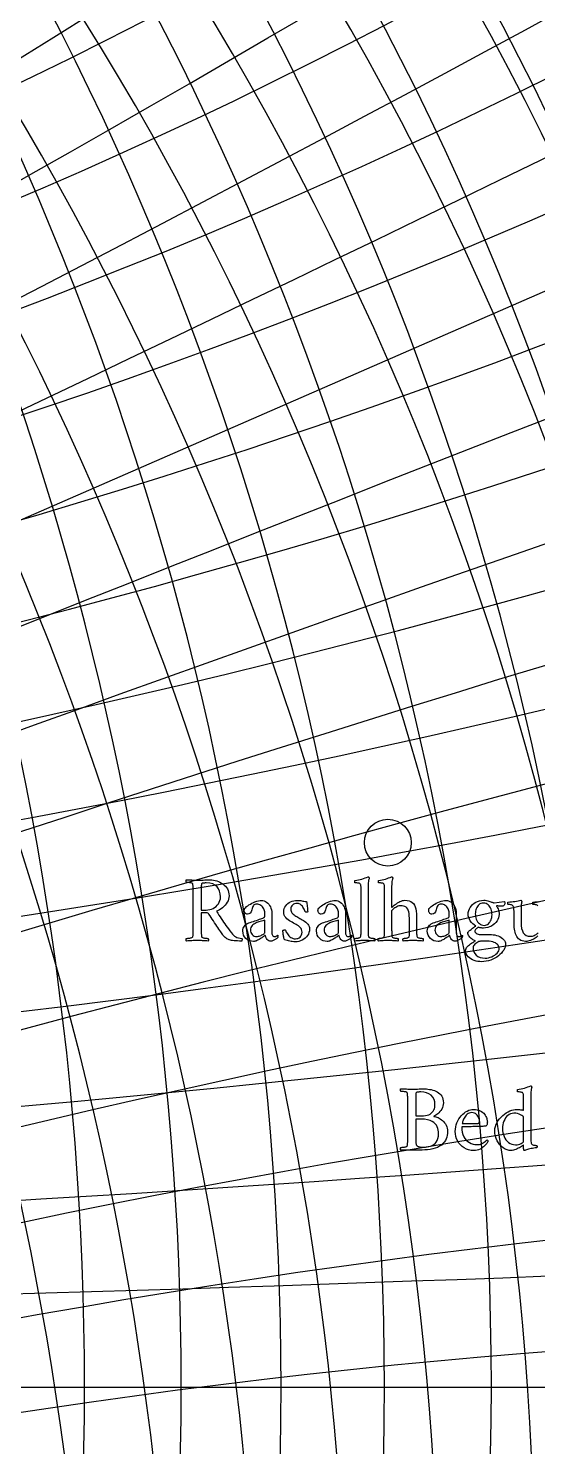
# Model space of a CAD drawing. Header units: millimetres. Extents: x -78 to 78, y -78 to 97.
# Drawn here: x 48.07 to 60.35, y -1.44 to 32.76 of the extents above; entities that cross this region are included whole.
import ezdxf

# ---------------------------------------------------------------- set-up
doc = ezdxf.new("R2010")
doc.units = ezdxf.units.MM
for name, color, linetype in [('CUT_OUTER', 1, 'Continuous'), ('ENGRAVE', 7, 'Continuous'), ('ENGRAVE_FINE', 8, 'Continuous'), ('TEXT', 5, 'Continuous')]:
    doc.layers.add(name, color=color, linetype=linetype)

msp = doc.modelspace()

# ---------------------------------------------------------------- linework, layer by layer
at = {"layer": 'CUT_OUTER'}
msp.add_arc((-0.0002, -0.0002), 77.9998, 178.593623, 0.21968, dxfattribs=at)
at = {"layer": 'ENGRAVE'}
for points in [[(-64.6943, -28.2418), (64.6943, 28.2418)], [(-70.59, 0), (70.59, 0)], [(-70.59, 0), (70.59, 0)], [(-70.59, 0), (70.59, 0)]]:
    msp.add_lwpolyline(points, dxfattribs=at)
for centre, radius in [((0, 0), 76.44), ((0, 0), 76.44), ((0, 0), 74.3925), ((0, 0), 70.59), ((0, 0), 70.59), ((0, 0), 70.59), ((56.7377, 13.1237), 0.5647)]:
    msp.add_circle(centre, radius, dxfattribs=at)
for centre, radius, start, end in [((-25.6927, 0), 75.1203, 290, 70), ((-12.4469, 0), 71.679, 280, 80), ((0, 109.8185), 84.1259, 230, 310), ((0, 141.18), 122.2655, 240, 300), ((0, 206.3914), 193.9444, 250, 290), ((0, 406.5116), 400.3358, 260, 280)]:
    msp.add_arc(centre, radius, start, end, dxfattribs=at)
at = {"layer": 'ENGRAVE_FINE'}
msp.add_lwpolyline([(-64.6943, -28.2418), (64.6943, 28.2418)], dxfattribs=at)
for centre, radius, start, end in [((-22.2569, 0), 74.0157, 287.5, 72.5), ((-18.9145, 0), 73.0801, 285, 75), ((-15.6494, 0), 72.3039, 282.5, 77.5), ((-9.2933, 0), 71.1991, 277.5, 82.5), ((-6.1758, 0), 70.8596, 275, 85), ((-3.082, 0), 70.6573, 272.499999, 87.500001), ((-2.8246, -1.2331), 70.6573, 296.083333, 111.083334), ((-5.66, -2.4708), 70.8596, 298.583333, 108.583334), ((-8.5172, -3.7181), 71.1991, 301.083333, 106.083334), ((-11.4073, -4.9798), 71.679, 303.583333, 103.583333), ((-14.3424, -6.2611), 72.3039, 306.083333, 101.083333), ((-17.3348, -7.5674), 73.0801, 308.583333, 98.583333), ((-20.398, -8.9046), 74.0157, 311.083333, 96.083333), ((-23.5468, -10.2792), 75.1203, 313.583333, 93.583333), ((-26.7972, -11.6981), 76.4061, 316.083333, 91.083333), ((-73.7994, 169.0543), 170.4193, 271.083333, 316.083333), ((0, 99.8293), 70.59, 225, 315), ((-82.5736, 189.1534), 193.9444, 273.583333, 313.583333), ((0, 104.4864), 77.0355, 227.5, 312.5), ((-93.9184, 215.1414), 223.8829, 276.083333, 311.083333), ((-109.118, 249.9594), 263.4455, 278.583333, 308.583333), ((0, 115.9568), 91.9947, 232.5, 307.5), ((-130.4836, 298.9021), 318.4109, 281.083333, 306.083333), ((0, 123.0699), 100.813, 235, 305), ((-162.6382, 372.5594), 400.3358, 283.583333, 303.583333), ((0, 131.3792), 110.8041, 237.5, 302.5), ((-216.369, 495.642), 536.1843, 286.083333, 301.083333), ((-324.0386, 742.2834), 806.8474, 288.5833333, 298.5833333), ((0, 152.8754), 135.6021, 242.5, 297.5), ((-647.4603, 1483.1539), 1616.7768, 291.0833333, 296.0833333), ((0, 167.0302), 151.3807, 245, 295), ((0, 184.4606), 170.4193, 247.5, 292.5), ((647.4603, -1483.1539), 1616.7768, 111.0833333, 116.0833333), ((324.0386, -742.2834), 806.8474, 108.5833333, 118.5833333), ((0, 234.7477), 223.8829, 252.5, 287.5), ((216.369, -495.642), 536.1843, 106.083333, 121.083333), ((0, 272.7388), 263.4455, 255, 285), ((162.6382, -372.5594), 400.3358, 103.583333, 123.583333), ((0, 326.1418), 318.4109, 257.5, 282.5), ((130.4836, -298.9021), 318.4109, 101.083333, 126.083333), ((109.118, -249.9594), 263.4455, 98.583333, 128.583333), ((0, 540.811), 536.1843, 262.5, 277.5), ((93.9184, -215.1414), 223.8829, 96.083333, 131.083333), ((0, 809.9294), 806.8474, 265, 275), ((82.5736, -189.1534), 193.9444, 93.583333, 133.583333), ((0, 1618.3171), 1616.7768, 267.5, 272.5), ((73.7994, -169.0543), 170.4193, 91.083333, 136.083333)]:
    msp.add_arc(centre, radius, start, end, dxfattribs=at)
at = {"layer": 'TEXT'}
for points in [[(52.4591, 12.2254), (52.4969, 12.2238), (52.5353, 12.2191), (52.5743, 12.2113), (52.6139, 12.2003), (52.653, 12.1864), (52.6905, 12.1696), (52.7264, 12.15), (52.7608, 12.1275), (52.7927, 12.1021), (52.8214, 12.0737), (52.8468, 12.0423), (52.8689, 12.0079), (52.8869, 11.9706), (52.8997, 11.9302), (52.9074, 11.8869), (52.9099, 11.8406), (52.9072, 11.801), (52.8988, 11.762), (52.885, 11.7236), (52.8655, 11.6857), (52.8418, 11.6493), (52.8149, 11.6151), (52.7848, 11.5833), (52.7517, 11.5537), (52.7166, 11.5272), (52.6808, 11.5047), (52.6443, 11.4862), (52.6071, 11.4717), (52.6364, 11.4237), (52.6651, 11.3777), (52.6933, 11.3338), (52.7209, 11.2918), (52.7485, 11.2509), (52.7767, 11.2101), (52.8055, 11.1695), (52.8348, 11.129), (52.8652, 11.0875), (52.8974, 11.0439), (52.9313, 10.9981), (52.9669, 10.9502), (52.9913, 10.9203), (53.0167, 10.8944), (53.0431, 10.8725), (53.0705, 10.8546), (53.1006, 10.8402), (53.1351, 10.829), (53.174, 10.8209), (53.2173, 10.8159), (53.221, 10.8103), (53.223, 10.8028), (53.2233, 10.7932), (53.2219, 10.7817), (53.2198, 10.7705), (53.2179, 10.7618), (53.2163, 10.7557), (53.2151, 10.7521), (53.1616, 10.7526), (53.1129, 10.7541), (53.0688, 10.7566), (53.0295, 10.7601), (52.995, 10.7643), (52.9654, 10.7689), (52.9409, 10.774), (52.9213, 10.7794), (52.9088, 10.7846), (52.894, 10.7911), (52.8769, 10.7989), (52.8576, 10.8079), (52.8372, 10.8195), (52.8171, 10.8349), (52.7974, 10.8542), (52.7779, 10.8774), (52.7696, 10.8886), (52.7585, 10.9041), (52.7446, 10.9239), (52.7278, 10.9479), (52.7087, 10.9756), (52.6879, 11.006), (52.6654, 11.0393), (52.6412, 11.0755), (52.6158, 11.1137), (52.5894, 11.1532), (52.5622, 11.1939), (52.5342, 11.236), (52.506, 11.2785), (52.4784, 11.3205), (52.4514, 11.3622), (52.4249, 11.4034), (52.4138, 11.4153), (52.3987, 11.4239), (52.3797, 11.429), (52.3566, 11.4307), (52.2405, 11.4307), (52.2405, 11.0163), (52.2405, 11.0128), (52.2405, 11.0094), (52.2405, 11.006), (52.2405, 11.0026), (52.2405, 10.9992), (52.2405, 10.9958), (52.2405, 10.9923), (52.2405, 10.9889), (52.2405, 10.9678), (52.2407, 10.9477), (52.2411, 10.9285), (52.2416, 10.9104), (52.2425, 10.8935), (52.2442, 10.8782), (52.2465, 10.8645), (52.2496, 10.8523), (52.2536, 10.8468), (52.261, 10.8415), (52.2718, 10.8365), (52.286, 10.8318), (52.3022, 10.8276), (52.319, 10.8241), (52.3364, 10.8214), (52.3543, 10.8193), (52.3711, 10.8178), (52.3851, 10.8167), (52.3962, 10.8161), (52.4044, 10.8159), (52.4075, 10.8105), (52.4098, 10.8034), (52.4115, 10.7945), (52.4124, 10.784), (52.4123, 10.7735), (52.411, 10.7646), (52.4083, 10.7575), (52.4044, 10.7521), (52.3706, 10.7543), (52.3375, 10.7564), (52.3051, 10.7583), (52.2735, 10.7601), (52.242, 10.7616), (52.21, 10.7626), (52.1776, 10.7633), (52.1448, 10.7635), (52.1128, 10.7633), (52.0805, 10.7626), (52.0479, 10.7616), (52.015, 10.7601), (51.9819, 10.7583), (51.9484, 10.7564), (51.9147, 10.7543), (51.8807, 10.7521), (51.8768, 10.7575), (51.8741, 10.7646), (51.8728, 10.7735), (51.8727, 10.784), (51.8736, 10.7945), (51.8753, 10.8034), (51.8776, 10.8105), (51.8807, 10.8159), (51.8889, 10.8161), (51.9, 10.8167), (51.914, 10.8178), (51.9308, 10.8193), (51.9488, 10.8214), (51.9664, 10.8241), (51.9835, 10.8276), (52.0002, 10.8318), (52.0148, 10.8365), (52.0256, 10.8415), (52.0325, 10.8468), (52.0355, 10.8523), (52.0396, 10.867), (52.0426, 10.8836), (52.0447, 10.9023), (52.0458, 10.9229), (52.0463, 10.945), (52.0466, 10.9679), (52.0468, 10.9916), (52.0469, 11.0163), (52.0446, 11.9658), (52.0446, 11.9905), (52.0443, 12.0145), (52.044, 12.0378), (52.0435, 12.0603), (52.0424, 12.0814), (52.0404, 12.1004), (52.0373, 12.1173), (52.0332, 12.132), (52.0302, 12.1384), (52.0233, 12.144), (52.0125, 12.1487), (51.998, 12.1525), (51.9813, 12.1557), (51.9644, 12.1585), (51.9471, 12.1609), (51.9296, 12.1628), (51.9133, 12.1643), (51.8998, 12.1653), (51.8889, 12.166), (51.8807, 12.1662), (51.8776, 12.1716), (51.8753, 12.1787), (51.8736, 12.1875), (51.8727, 12.1981), (51.8728, 12.2086), (51.8741, 12.2174), (51.8768, 12.2245), (51.8807, 12.23), (51.9146, 12.2287), (51.9481, 12.2274), (51.9812, 12.2259), (52.0139, 12.2243), (52.0463, 12.2228), (52.0785, 12.2217), (52.1106, 12.2211), (52.1425, 12.2208), (52.1762, 12.221), (52.2111, 12.2214), (52.2474, 12.2221), (52.2849, 12.2231), (52.3244, 12.2241), (52.3666, 12.2248), (52.4115, 12.2253), (52.4591, 12.2254)], [(52.7027, 11.8201), (52.6978, 11.8897), (52.6831, 11.9527), (52.6585, 12.0092), (52.6242, 12.0592), (52.5783, 12.1), (52.5191, 12.1292), (52.4468, 12.1467), (52.3612, 12.1525), (52.3496, 12.1524), (52.3352, 12.152), (52.3182, 12.1512), (52.2985, 12.1503), (52.2797, 12.1483), (52.2652, 12.1446), (52.2552, 12.1392), (52.2496, 12.132), (52.2455, 12.12), (52.2425, 12.1044), (52.2404, 12.0853), (52.2393, 12.0626), (52.2388, 12.038), (52.2385, 12.0133), (52.2383, 11.9885), (52.2382, 11.9635), (52.2405, 11.499), (52.3589, 11.499), (52.4016, 11.5015), (52.4434, 11.509), (52.4842, 11.5214), (52.524, 11.5389), (52.5615, 11.5608), (52.5954, 11.5867), (52.6258, 11.6166), (52.6526, 11.6504), (52.6745, 11.6879), (52.6902, 11.7287), (52.6996, 11.7728), (52.7027, 11.8201)], [(56.091, 12), (56.091, 12.0131), (56.0907, 12.0276), (56.0904, 12.0433), (56.0899, 12.0603), (56.0888, 12.077), (56.0868, 12.0919), (56.0837, 12.1049), (56.0796, 12.1161), (56.0732, 12.1275), (56.0629, 12.1366), (56.0487, 12.1434), (56.0307, 12.148), (56.0104, 12.151), (55.9894, 12.1531), (55.9677, 12.1544), (55.9453, 12.1548), (55.9442, 12.1566), (55.9433, 12.1619), (55.9425, 12.1708), (55.9419, 12.1833), (55.9418, 12.1959), (55.9427, 12.2052), (55.9447, 12.2112), (55.9476, 12.214), (55.9894, 12.2195), (56.0307, 12.2268), (56.0714, 12.236), (56.1115, 12.247), (56.1508, 12.2595), (56.1889, 12.2729), (56.226, 12.2874), (56.2618, 12.3028), (56.2663, 12.302), (56.2706, 12.2997), (56.2748, 12.2958), (56.2789, 12.2903), (56.2824, 12.2841), (56.2849, 12.2781), (56.2864, 12.2721), (56.2869, 12.2664), (56.2861, 12.2633), (56.2837, 12.2539), (56.2798, 12.2382), (56.2743, 12.2163), (56.2689, 12.1885), (56.2649, 12.1554), (56.2626, 12.1168), (56.2618, 12.0728), (56.2618, 11.0163), (56.2619, 10.9916), (56.2621, 10.9679), (56.2625, 10.945), (56.263, 10.9229), (56.264, 10.9023), (56.2661, 10.8836), (56.2691, 10.867), (56.2732, 10.8523), (56.277, 10.8468), (56.2837, 10.8415), (56.2935, 10.8365), (56.3062, 10.8318), (56.3207, 10.8276), (56.3358, 10.8241), (56.3515, 10.8214), (56.3677, 10.8193), (56.383, 10.8178), (56.3959, 10.8167), (56.4063, 10.8161), (56.4144, 10.8159), (56.4174, 10.8105), (56.4198, 10.8034), (56.4214, 10.7945), (56.4224, 10.784), (56.4223, 10.7735), (56.4209, 10.7646), (56.4183, 10.7575), (56.4144, 10.7521), (56.3812, 10.7543), (56.3501, 10.7564), (56.3209, 10.7583), (56.2937, 10.7601), (56.2667, 10.7616), (56.2379, 10.7626), (56.2075, 10.7633), (56.1753, 10.7635), (56.1442, 10.7633), (56.1147, 10.7626), (56.0867, 10.7616), (56.0603, 10.7601), (56.0336, 10.7583), (56.0048, 10.7564), (55.9738, 10.7543), (55.9407, 10.7521), (55.9368, 10.7575), (55.9342, 10.7646), (55.9328, 10.7735), (55.9328, 10.784), (55.9337, 10.7945), (55.9353, 10.8034), (55.9377, 10.8105), (55.9407, 10.8159), (55.9487, 10.8161), (55.959, 10.8167), (55.9715, 10.8178), (55.9863, 10.8193), (56.0021, 10.8214), (56.0176, 10.8241), (56.0328, 10.8276), (56.0478, 10.8318), (56.0609, 10.8365), (56.0705, 10.8415), (56.0768, 10.8468), (56.0796, 10.8523), (56.0837, 10.867), (56.0868, 10.8836), (56.0888, 10.9023), (56.0899, 10.9229), (56.0904, 10.945), (56.0907, 10.9679), (56.091, 10.9916), (56.091, 11.0163)], [(57.1431, 11.7335), (57.1997, 11.7304), (57.2489, 11.721), (57.2908, 11.7054), (57.3252, 11.6834), (57.3535, 11.655), (57.3767, 11.6197), (57.395, 11.5776), (57.4083, 11.5286), (57.4178, 11.4727), (57.4246, 11.4096), (57.4286, 11.3395), (57.43, 11.2622), (57.43, 11.0163), (57.43, 10.9916), (57.4303, 10.9679), (57.4306, 10.945), (57.4311, 10.9229), (57.4322, 10.9023), (57.4342, 10.8836), (57.4373, 10.867), (57.4414, 10.8523), (57.4451, 10.8468), (57.4519, 10.8415), (57.4616, 10.8365), (57.4744, 10.8318), (57.4889, 10.8276), (57.504, 10.8241), (57.5196, 10.8214), (57.5359, 10.8193), (57.5512, 10.8178), (57.564, 10.8167), (57.5745, 10.8161), (57.5825, 10.8159), (57.5856, 10.8105), (57.5879, 10.8034), (57.5896, 10.7945), (57.5905, 10.784), (57.5904, 10.7735), (57.5891, 10.7646), (57.5864, 10.7575), (57.5825, 10.7521), (57.5494, 10.7543), (57.5182, 10.7564), (57.489, 10.7583), (57.4618, 10.7601), (57.4348, 10.7616), (57.4061, 10.7626), (57.3756, 10.7633), (57.3434, 10.7635), (57.3123, 10.7633), (57.2828, 10.7626), (57.2548, 10.7616), (57.2284, 10.7601), (57.2018, 10.7583), (57.1729, 10.7564), (57.142, 10.7543), (57.1089, 10.7521), (57.105, 10.7575), (57.1024, 10.7646), (57.101, 10.7735), (57.1009, 10.784), (57.1019, 10.7945), (57.1035, 10.8034), (57.1058, 10.8105), (57.1089, 10.8159), (57.1169, 10.8161), (57.1271, 10.8167), (57.1396, 10.8178), (57.1544, 10.8193), (57.1702, 10.8214), (57.1857, 10.8241), (57.201, 10.8276), (57.2159, 10.8318), (57.229, 10.8365), (57.2387, 10.8415), (57.245, 10.8468), (57.2478, 10.8523), (57.2519, 10.867), (57.2549, 10.8836), (57.257, 10.9023), (57.258, 10.9229), (57.2585, 10.945), (57.2589, 10.9679), (57.2591, 10.9916), (57.2592, 11.0163), (57.2592, 11.2394), (57.258, 11.3051), (57.2546, 11.3632), (57.2489, 11.4138), (57.241, 11.4569), (57.23, 11.4934), (57.2154, 11.5243), (57.197, 11.5497), (57.1749, 11.5696), (57.1486, 11.5845), (57.1174, 11.5952), (57.0814, 11.6016), (57.0406, 11.6037), (57.0196, 11.6021), (56.9976, 11.5972), (56.9746, 11.589), (56.9506, 11.5776), (56.9269, 11.5643), (56.9048, 11.5505), (56.8842, 11.5364), (56.8652, 11.5218), (56.8493, 11.5081), (56.8379, 11.4967), (56.8311, 11.4876), (56.8288, 11.4808), (56.8288, 11.0163), (56.8289, 10.9916), (56.8291, 10.9679), (56.8295, 10.945), (56.83, 10.9229), (56.831, 10.9023), (56.8331, 10.8836), (56.8361, 10.867), (56.8402, 10.8523), (56.844, 10.8468), (56.8507, 10.8415), (56.8605, 10.8365), (56.8732, 10.8318), (56.8877, 10.8276), (56.9028, 10.8241), (56.9185, 10.8214), (56.9347, 10.8193), (56.95, 10.8178), (56.9629, 10.8167), (56.9733, 10.8161), (56.9814, 10.8159), (56.9844, 10.8105), (56.9868, 10.8034), (56.9884, 10.7945), (56.9893, 10.784), (56.9893, 10.7735), (56.9879, 10.7646), (56.9853, 10.7575), (56.9814, 10.7521), (56.9482, 10.7543), (56.9171, 10.7564), (56.8879, 10.7583), (56.8607, 10.7601), (56.8337, 10.7616), (56.8049, 10.7626), (56.7744, 10.7633), (56.7423, 10.7635), (56.7112, 10.7633), (56.6817, 10.7626), (56.6537, 10.7616), (56.6273, 10.7601), (56.6006, 10.7583), (56.5718, 10.7564), (56.5408, 10.7543), (56.5077, 10.7521), (56.5038, 10.7575), (56.5012, 10.7646), (56.4998, 10.7735), (56.4998, 10.784), (56.5007, 10.7945), (56.5023, 10.8034), (56.5047, 10.8105), (56.5077, 10.8159), (56.5157, 10.8161), (56.526, 10.8167), (56.5385, 10.8178), (56.5533, 10.8193), (56.5691, 10.8214), (56.5846, 10.8241), (56.5998, 10.8276), (56.6148, 10.8318), (56.6279, 10.8365), (56.6375, 10.8415), (56.6438, 10.8468), (56.6466, 10.8523), (56.6507, 10.867), (56.6538, 10.8836), (56.6558, 10.9023), (56.6569, 10.9229), (56.6574, 10.945), (56.6577, 10.9679), (56.658, 10.9916), (56.658, 11.0163), (56.658, 12), (56.658, 12.0122), (56.6577, 12.0262), (56.6574, 12.0418), (56.6569, 12.0592), (56.6558, 12.0764), (56.6538, 12.0916), (56.6507, 12.1049), (56.6466, 12.1161), (56.6402, 12.1275), (56.6299, 12.1366), (56.6157, 12.1434), (56.5977, 12.148), (56.5774, 12.151), (56.5564, 12.1531), (56.5347, 12.1544), (56.5123, 12.1548), (56.5112, 12.1566), (56.5103, 12.1619), (56.5095, 12.1708), (56.5089, 12.1833), (56.5088, 12.1959), (56.5097, 12.2052), (56.5117, 12.2112), (56.5146, 12.214), (56.5564, 12.2195), (56.5977, 12.2268), (56.6384, 12.236), (56.6785, 12.247), (56.7178, 12.2595), (56.7559, 12.2729), (56.7929, 12.2874), (56.8288, 12.3028), (56.8333, 12.302), (56.8376, 12.2997), (56.8418, 12.2958), (56.8459, 12.2903), (56.8494, 12.2841), (56.8519, 12.2781), (56.8534, 12.2721), (56.8539, 12.2664), (56.8531, 12.2633), (56.8507, 12.2539), (56.8468, 12.2382), (56.8413, 12.2163), (56.8359, 12.1885), (56.8319, 12.1554), (56.8296, 12.1168), (56.8288, 12.0728), (56.8288, 11.5696), (56.8292, 11.5676), (56.8305, 11.5662), (56.8327, 11.5653), (56.8356, 11.565), (56.8369, 11.5653), (56.8385, 11.5662), (56.8403, 11.5676), (56.8425, 11.5696), (56.8556, 11.583), (56.8724, 11.5981), (56.8926, 11.6149), (56.9165, 11.6334), (56.9427, 11.6522), (56.9703, 11.6701), (56.9991, 11.6869), (57.0292, 11.7028), (57.0594, 11.7163), (57.0884, 11.7259), (57.1163, 11.7316), (57.1431, 11.7335)], [(53.6955, 11.729), (53.7269, 11.7264), (53.7573, 11.7187), (53.7867, 11.7059), (53.8151, 11.688), (53.8416, 11.6658), (53.8655, 11.6402), (53.8866, 11.6112), (53.905, 11.5787), (53.92, 11.5434), (53.9306, 11.5058), (53.937, 11.466), (53.9392, 11.4239), (53.9392, 10.9662), (53.9402, 10.9453), (53.9432, 10.926), (53.9481, 10.9083), (53.9551, 10.8922), (53.9644, 10.8787), (53.9762, 10.8691), (53.9906, 10.8633), (54.0075, 10.8614), (54.0226, 10.8623), (54.036, 10.8648), (54.0476, 10.8691), (54.0576, 10.8751), (54.0658, 10.8812), (54.0724, 10.8859), (54.0772, 10.8892), (54.0804, 10.891), (54.0825, 10.8906), (54.0843, 10.8893), (54.0859, 10.8872), (54.0872, 10.8842), (54.0882, 10.8809), (54.0889, 10.8779), (54.0893, 10.8752), (54.0895, 10.8728), (54.0888, 10.8607), (54.0866, 10.8495), (54.0831, 10.8391), (54.0781, 10.8295), (54.0702, 10.8233), (54.0601, 10.8159), (54.048, 10.8073), (54.0337, 10.7977), (54.0182, 10.7877), (54.0024, 10.7783), (53.9863, 10.7695), (53.9699, 10.7612), (53.9539, 10.7543), (53.9389, 10.7493), (53.9249, 10.7463), (53.9119, 10.7453), (53.8886, 10.7483), (53.8666, 10.7572), (53.8459, 10.7722), (53.8265, 10.7931), (53.8093, 10.8172), (53.7954, 10.8415), (53.7848, 10.8661), (53.7775, 10.891), (53.7715, 10.8855), (53.7624, 10.8779), (53.7504, 10.8684), (53.7354, 10.8569), (53.7182, 10.8443), (53.6998, 10.8315), (53.6801, 10.8186), (53.6591, 10.8056), (53.6375, 10.793), (53.6161, 10.7811), (53.5948, 10.7702), (53.5737, 10.7601), (53.5534, 10.7516), (53.5347, 10.7456), (53.5176, 10.7419), (53.502, 10.7407), (53.4495, 10.7454), (53.4012, 10.7592), (53.3572, 10.7824), (53.3175, 10.8147), (53.2847, 10.8538), (53.2612, 10.897), (53.2471, 10.9443), (53.2424, 10.9958), (53.2447, 11.0287), (53.2518, 11.0592), (53.2635, 11.0873), (53.28, 11.113), (53.2987, 11.1353), (53.3172, 11.1532), (53.3357, 11.1666), (53.354, 11.1757), (53.3868, 11.1873), (53.4214, 11.1993), (53.4579, 11.2117), (53.4963, 11.2246), (53.5349, 11.2376), (53.5723, 11.2505), (53.6084, 11.2633), (53.6432, 11.2758), (53.675, 11.2877), (53.7024, 11.298), (53.7251, 11.307), (53.7433, 11.3146), (53.7516, 11.3182), (53.7581, 11.3222), (53.763, 11.3267), (53.7661, 11.3316), (53.7681, 11.338), (53.7695, 11.3467), (53.7704, 11.3579), (53.7707, 11.3715), (53.7707, 11.4307), (53.7691, 11.4557), (53.7644, 11.4805), (53.7566, 11.5052), (53.7456, 11.5297), (53.732, 11.5532), (53.716, 11.5747), (53.6978, 11.5942), (53.6773, 11.6117), (53.655, 11.6262), (53.6312, 11.6365), (53.606, 11.6427), (53.5794, 11.6447), (53.5528, 11.6425), (53.5299, 11.6356), (53.5107, 11.6242), (53.4951, 11.6083), (53.4825, 11.5882), (53.4718, 11.5645), (53.4631, 11.537), (53.4564, 11.5058), (53.4422, 11.459), (53.42, 11.4256), (53.3898, 11.4055), (53.3517, 11.3988), (53.3345, 11.4007), (53.3195, 11.4062), (53.3066, 11.4155), (53.2959, 11.4284), (53.2874, 11.4435), (53.2814, 11.4592), (53.2778, 11.4754), (53.2765, 11.4922), (53.2768, 11.4964), (53.2777, 11.5021), (53.2791, 11.5095), (53.2811, 11.5184), (53.2835, 11.5274), (53.2862, 11.5352), (53.2892, 11.5416), (53.2925, 11.5468), (53.3114, 11.5635), (53.334, 11.5815), (53.3604, 11.601), (53.3904, 11.622), (53.4233, 11.6429), (53.4584, 11.6624), (53.4956, 11.6805), (53.535, 11.6971), (53.5753, 11.7111), (53.6155, 11.721), (53.6556, 11.727), (53.6955, 11.729)], [(54.5494, 11.7313), (54.5811, 11.7306), (54.6101, 11.7287), (54.6363, 11.7255), (54.6599, 11.721), (54.6839, 11.716), (54.7114, 11.7111), (54.7425, 11.7063), (54.7771, 11.7017), (54.7826, 11.6755), (54.7874, 11.6473), (54.7917, 11.6169), (54.7954, 11.5844), (54.7985, 11.5513), (54.8011, 11.5192), (54.8031, 11.4881), (54.8045, 11.458), (54.8031, 11.453), (54.7988, 11.4495), (54.7917, 11.4473), (54.7817, 11.4466), (54.7771, 11.4468), (54.7723, 11.4472), (54.7674, 11.4479), (54.7623, 11.4489), (54.7573, 11.4503), (54.7524, 11.4523), (54.7476, 11.4549), (54.743, 11.458), (54.7364, 11.4789), (54.7279, 11.5007), (54.7176, 11.5233), (54.7054, 11.5468), (54.6916, 11.5698), (54.6764, 11.5909), (54.6597, 11.6102), (54.6417, 11.6277), (54.6222, 11.6421), (54.6015, 11.6524), (54.5795, 11.6586), (54.5563, 11.6607), (54.519, 11.6582), (54.4868, 11.6507), (54.4598, 11.6383), (54.4379, 11.6208), (54.4209, 11.5997), (54.4088, 11.5761), (54.4016, 11.5502), (54.3992, 11.5218), (54.4009, 11.4947), (54.406, 11.4703), (54.4145, 11.4486), (54.4265, 11.4296), (54.4412, 11.4125), (54.4581, 11.3965), (54.4771, 11.3817), (54.4982, 11.3681), (54.5208, 11.3548), (54.544, 11.341), (54.568, 11.3269), (54.5927, 11.3123), (54.6183, 11.2971), (54.6451, 11.281), (54.673, 11.264), (54.702, 11.2462), (54.7306, 11.2272), (54.7572, 11.2067), (54.7818, 11.1846), (54.8045, 11.1609), (54.8234, 11.135), (54.8369, 11.1065), (54.845, 11.0752), (54.8477, 11.0413), (54.8448, 10.9981), (54.8358, 10.9573), (54.8208, 10.919), (54.7999, 10.883), (54.7742, 10.8502), (54.7447, 10.821), (54.7115, 10.7955), (54.6747, 10.7737), (54.6351, 10.7563), (54.5938, 10.7439), (54.5509, 10.7364), (54.5062, 10.7339), (54.4689, 10.7348), (54.4344, 10.7376), (54.4029, 10.7422), (54.3741, 10.7487), (54.3456, 10.756), (54.3149, 10.7632), (54.2819, 10.7703), (54.2466, 10.7772), (54.242, 10.7908), (54.2375, 10.8068), (54.2329, 10.825), (54.2284, 10.8455), (54.224, 10.8673), (54.2201, 10.8893), (54.2166, 10.9117), (54.2136, 10.9343), (54.2111, 10.9559), (54.2093, 10.9753), (54.2082, 10.9923), (54.2079, 11.0072), (54.2173, 11.0131), (54.2272, 11.0174), (54.2378, 11.02), (54.2489, 11.0208), (54.2543, 11.0205), (54.2591, 11.0197), (54.2634, 11.0183), (54.2671, 11.0163), (54.2752, 10.9933), (54.2859, 10.9699), (54.2991, 10.946), (54.3149, 10.9218), (54.333, 10.8983), (54.353, 10.8768), (54.3751, 10.8573), (54.3992, 10.8398), (54.4248, 10.8253), (54.4515, 10.815), (54.4794, 10.8088), (54.5085, 10.8068), (54.5412, 10.8093), (54.5711, 10.817), (54.5981, 10.8298), (54.6223, 10.8478), (54.6422, 10.8705), (54.6565, 10.8978), (54.665, 10.9297), (54.6678, 10.9662), (54.6653, 10.9987), (54.6576, 11.0279), (54.6448, 11.0539), (54.6269, 11.0766), (54.6051, 11.0971), (54.5808, 11.1165), (54.5539, 11.1347), (54.5244, 11.1517), (54.4934, 11.1685), (54.4618, 11.1856), (54.4296, 11.2032), (54.3969, 11.2212), (54.3648, 11.2416), (54.3345, 11.2642), (54.3061, 11.2889), (54.2796, 11.3157), (54.2572, 11.3457), (54.2412, 11.3797), (54.2316, 11.418), (54.2284, 11.4603), (54.2313, 11.5), (54.24, 11.5371), (54.2546, 11.5717), (54.275, 11.6037), (54.3, 11.6327), (54.3283, 11.6581), (54.3598, 11.68), (54.3946, 11.6982), (54.4316, 11.7127), (54.4697, 11.723), (54.509, 11.7292), (54.5494, 11.7313)], [(55.4717, 11.729), (55.503, 11.7264), (55.5334, 11.7187), (55.5628, 11.7059), (55.5912, 11.688), (55.6178, 11.6658), (55.6416, 11.6402), (55.6627, 11.6112), (55.6812, 11.5787), (55.6961, 11.5434), (55.7068, 11.5058), (55.7132, 11.466), (55.7153, 11.4239), (55.7153, 10.9662), (55.7163, 10.9453), (55.7193, 10.926), (55.7243, 10.9083), (55.7313, 10.8922), (55.7405, 10.8787), (55.7523, 10.8691), (55.7667, 10.8633), (55.7836, 10.8614), (55.7987, 10.8623), (55.8121, 10.8648), (55.8238, 10.8691), (55.8337, 10.8751), (55.842, 10.8812), (55.8485, 10.8859), (55.8534, 10.8892), (55.8565, 10.891), (55.8586, 10.8906), (55.8605, 10.8893), (55.862, 10.8872), (55.8633, 10.8842), (55.8643, 10.8809), (55.865, 10.8779), (55.8655, 10.8752), (55.8656, 10.8728), (55.8649, 10.8607), (55.8628, 10.8495), (55.8592, 10.8391), (55.8542, 10.8295), (55.8463, 10.8233), (55.8363, 10.8159), (55.8241, 10.8073), (55.8098, 10.7977), (55.7943, 10.7877), (55.7785, 10.7783), (55.7624, 10.7695), (55.7461, 10.7612), (55.73, 10.7543), (55.715, 10.7493), (55.701, 10.7463), (55.688, 10.7453), (55.6647, 10.7483), (55.6427, 10.7572), (55.622, 10.7722), (55.6026, 10.7931), (55.5854, 10.8172), (55.5716, 10.8415), (55.561, 10.8661), (55.5536, 10.891), (55.5476, 10.8855), (55.5386, 10.8779), (55.5265, 10.8684), (55.5115, 10.8569), (55.4944, 10.8443), (55.4759, 10.8315), (55.4562, 10.8186), (55.4352, 10.8056), (55.4137, 10.793), (55.3923, 10.7811), (55.371, 10.7702), (55.3498, 10.7601), (55.3296, 10.7516), (55.3108, 10.7456), (55.2937, 10.7419), (55.2781, 10.7407), (55.2256, 10.7454), (55.1773, 10.7592), (55.1334, 10.7824), (55.0937, 10.8147), (55.0608, 10.8538), (55.0373, 10.897), (55.0232, 10.9443), (55.0185, 10.9958), (55.0209, 11.0287), (55.0279, 11.0592), (55.0397, 11.0873), (55.0561, 11.113), (55.0748, 11.1353), (55.0934, 11.1532), (55.1118, 11.1666), (55.1301, 11.1757), (55.1629, 11.1873), (55.1976, 11.1993), (55.2341, 11.2117), (55.2724, 11.2246), (55.3111, 11.2376), (55.3484, 11.2505), (55.3845, 11.2633), (55.4193, 11.2758), (55.4512, 11.2877), (55.4785, 11.298), (55.5013, 11.307), (55.5195, 11.3146), (55.5277, 11.3182), (55.5343, 11.3222), (55.5391, 11.3267), (55.5423, 11.3316), (55.5442, 11.338), (55.5457, 11.3467), (55.5465, 11.3579), (55.5468, 11.3715), (55.5468, 11.4307), (55.5452, 11.4557), (55.5405, 11.4805), (55.5327, 11.5052), (55.5218, 11.5297), (55.5081, 11.5532), (55.4922, 11.5747), (55.4739, 11.5942), (55.4534, 11.6117), (55.4311, 11.6262), (55.4073, 11.6365), (55.3821, 11.6427), (55.3555, 11.6447), (55.3289, 11.6425), (55.306, 11.6356), (55.2868, 11.6242), (55.2713, 11.6083), (55.2586, 11.5882), (55.2479, 11.5645), (55.2393, 11.537), (55.2326, 11.5058), (55.2183, 11.459), (55.1961, 11.4256), (55.166, 11.4055), (55.1278, 11.3988), (55.1107, 11.4007), (55.0957, 11.4062), (55.0828, 11.4155), (55.072, 11.4284), (55.0636, 11.4435), (55.0575, 11.4592), (55.0539, 11.4754), (55.0527, 11.4922), (55.053, 11.4964), (55.0538, 11.5021), (55.0552, 11.5095), (55.0572, 11.5184), (55.0597, 11.5274), (55.0624, 11.5352), (55.0653, 11.5416), (55.0686, 11.5468), (55.0875, 11.5635), (55.1102, 11.5815), (55.1365, 11.601), (55.1665, 11.622), (55.1995, 11.6429), (55.2346, 11.6624), (55.2718, 11.6805), (55.3111, 11.6971), (55.3515, 11.7111), (55.3917, 11.721), (55.4317, 11.727), (55.4717, 11.729)], [(58.1404, 11.729), (58.1718, 11.7264), (58.2022, 11.7187), (58.2316, 11.7059), (58.26, 11.688), (58.2865, 11.6658), (58.3103, 11.6402), (58.3315, 11.6112), (58.3499, 11.5787), (58.3649, 11.5434), (58.3755, 11.5058), (58.3819, 11.466), (58.3841, 11.4239), (58.3841, 10.9662), (58.3851, 10.9453), (58.3881, 10.926), (58.393, 10.9083), (58.4, 10.8922), (58.4093, 10.8787), (58.4211, 10.8691), (58.4354, 10.8633), (58.4524, 10.8614), (58.4675, 10.8623), (58.4808, 10.8648), (58.4925, 10.8691), (58.5025, 10.8751), (58.5107, 10.8812), (58.5173, 10.8859), (58.5221, 10.8892), (58.5253, 10.891), (58.5274, 10.8906), (58.5292, 10.8893), (58.5308, 10.8872), (58.5321, 10.8842), (58.5331, 10.8809), (58.5338, 10.8779), (58.5342, 10.8752), (58.5344, 10.8728), (58.5336, 10.8607), (58.5315, 10.8495), (58.528, 10.8391), (58.523, 10.8295), (58.5151, 10.8233), (58.505, 10.8159), (58.4929, 10.8073), (58.4786, 10.7977), (58.4631, 10.7877), (58.4473, 10.7783), (58.4312, 10.7695), (58.4148, 10.7612), (58.3988, 10.7543), (58.3838, 10.7493), (58.3698, 10.7463), (58.3567, 10.7453), (58.3335, 10.7483), (58.3115, 10.7572), (58.2908, 10.7722), (58.2714, 10.7931), (58.2542, 10.8172), (58.2403, 10.8415), (58.2297, 10.8661), (58.2224, 10.891), (58.2163, 10.8855), (58.2073, 10.8779), (58.1953, 10.8684), (58.1803, 10.8569), (58.1631, 10.8443), (58.1447, 10.8315), (58.125, 10.8186), (58.104, 10.8056), (58.0824, 10.793), (58.061, 10.7811), (58.0397, 10.7702), (58.0186, 10.7601), (57.9983, 10.7516), (57.9796, 10.7456), (57.9625, 10.7419), (57.9469, 10.7407), (57.8944, 10.7454), (57.8461, 10.7592), (57.8021, 10.7824), (57.7624, 10.8147), (57.7295, 10.8538), (57.7061, 10.897), (57.692, 10.9443), (57.6873, 10.9958), (57.6896, 11.0287), (57.6967, 11.0592), (57.7084, 11.0873), (57.7249, 11.113), (57.7436, 11.1353), (57.7621, 11.1532), (57.7806, 11.1666), (57.7989, 11.1757), (57.8317, 11.1873), (57.8663, 11.1993), (57.9028, 11.2117), (57.9412, 11.2246), (57.9798, 11.2376), (58.0172, 11.2505), (58.0533, 11.2633), (58.088, 11.2758), (58.1199, 11.2877), (58.1473, 11.298), (58.17, 11.307), (58.1882, 11.3146), (58.1965, 11.3182), (58.203, 11.3222), (58.2079, 11.3267), (58.211, 11.3316), (58.213, 11.338), (58.2144, 11.3467), (58.2153, 11.3579), (58.2156, 11.3715), (58.2156, 11.4307), (58.214, 11.4557), (58.2093, 11.4805), (58.2015, 11.5052), (58.1905, 11.5297), (58.1769, 11.5532), (58.1609, 11.5747), (58.1427, 11.5942), (58.1222, 11.6117), (58.0999, 11.6262), (58.0761, 11.6365), (58.0509, 11.6427), (58.0243, 11.6447), (57.9977, 11.6425), (57.9748, 11.6356), (57.9555, 11.6242), (57.94, 11.6083), (57.9274, 11.5882), (57.9167, 11.5645), (57.908, 11.537), (57.9013, 11.5058), (57.8871, 11.459), (57.8649, 11.4256), (57.8347, 11.4055), (57.7966, 11.3988), (57.7794, 11.4007), (57.7644, 11.4062), (57.7515, 11.4155), (57.7408, 11.4284), (57.7323, 11.4435), (57.7263, 11.4592), (57.7226, 11.4754), (57.7214, 11.4922), (57.7217, 11.4964), (57.7226, 11.5021), (57.724, 11.5095), (57.726, 11.5184), (57.7284, 11.5274), (57.7311, 11.5352), (57.7341, 11.5416), (57.7374, 11.5468), (57.7563, 11.5635), (57.7789, 11.5815), (57.8053, 11.601), (57.8353, 11.622), (57.8682, 11.6429), (57.9033, 11.6624), (57.9405, 11.6805), (57.9799, 11.6971), (58.0202, 11.7111), (58.0604, 11.721), (58.1005, 11.727), (58.1404, 11.729)], [(59.2312, 10.907), (59.2749, 10.905), (59.3174, 10.899), (59.3586, 10.889), (59.3985, 10.8751), (59.4359, 10.8579), (59.4697, 10.8381), (59.4997, 10.8157), (59.526, 10.7908), (59.5475, 10.7639), (59.5628, 10.7356), (59.5719, 10.7059), (59.575, 10.6747), (59.5721, 10.6403), (59.5633, 10.6052), (59.5487, 10.5697), (59.5283, 10.5335), (59.5029, 10.4976), (59.4734, 10.4629), (59.4397, 10.4293), (59.4019, 10.3969), (59.3605, 10.3665), (59.316, 10.3391), (59.2683, 10.3147), (59.2175, 10.2933), (59.1644, 10.2758), (59.1099, 10.2634), (59.054, 10.2559), (58.9966, 10.2534), (58.9522, 10.2553), (58.9078, 10.2608), (58.8634, 10.2701), (58.819, 10.283), (58.7764, 10.2998), (58.7376, 10.3203), (58.7024, 10.3447), (58.671, 10.373), (58.6451, 10.4051), (58.6266, 10.441), (58.6155, 10.4808), (58.6118, 10.5244), (58.6145, 10.5492), (58.6226, 10.5734), (58.6361, 10.597), (58.655, 10.62), (58.6775, 10.6422), (58.7017, 10.6633), (58.7276, 10.6832), (58.7552, 10.702), (58.7824, 10.7191), (58.807, 10.7339), (58.8291, 10.7464), (58.8486, 10.7567), (58.829, 10.7644), (58.809, 10.7737), (58.7886, 10.7848), (58.7678, 10.7977), (58.7475, 10.8122), (58.7288, 10.8287), (58.7116, 10.847), (58.696, 10.8671), (58.6831, 10.889), (58.6738, 10.9124), (58.6683, 10.9373), (58.6664, 10.9639), (58.6777, 10.9758), (58.6912, 10.9886), (58.7068, 11.0025), (58.7245, 11.0174), (58.7433, 11.0326), (58.7621, 11.0473), (58.7809, 11.0616), (58.7996, 11.0755), (58.8174, 11.0881), (58.8329, 11.0988), (58.8464, 11.1075), (58.8577, 11.1142), (58.8186, 11.139), (58.7834, 11.168), (58.752, 11.2011), (58.7245, 11.2383), (58.7021, 11.2778), (58.6861, 11.3177), (58.6765, 11.358), (58.6733, 11.3988), (58.6763, 11.4424), (58.6855, 11.4845), (58.7008, 11.525), (58.7222, 11.5639), (58.749, 11.6003), (58.7803, 11.6331), (58.8162, 11.6623), (58.8566, 11.688), (58.9006, 11.7089), (58.9474, 11.7239), (58.9968, 11.7328), (59.049, 11.7358), (59.084, 11.7346), (59.1162, 11.731), (59.1455, 11.7249), (59.1719, 11.7165), (59.1957, 11.7073), (59.2169, 11.6991), (59.2356, 11.6919), (59.2516, 11.6857), (59.2657, 11.6807), (59.2758, 11.6772), (59.2822, 11.6751), (59.2847, 11.6743), (59.2862, 11.6741), (59.2895, 11.6732), (59.2947, 11.6718), (59.3017, 11.6698), (59.5408, 11.7039), (59.5498, 11.7), (59.5562, 11.6948), (59.56, 11.6886), (59.5613, 11.6812), (59.5603, 11.6731), (59.5573, 11.6627), (59.5524, 11.6498), (59.5454, 11.6345), (59.5373, 11.6193), (59.5289, 11.6069), (59.5202, 11.5971), (59.5112, 11.5901), (59.4971, 11.5912), (59.4822, 11.5921), (59.4664, 11.5929), (59.4498, 11.5935), (59.4332, 11.5941), (59.4179, 11.5949), (59.4036, 11.5959), (59.3905, 11.5969), (59.3796, 11.5979), (59.3718, 11.5986), (59.3671, 11.5991), (59.3655, 11.5992), (59.3615, 11.5988), (59.3587, 11.5975), (59.357, 11.5954), (59.3564, 11.5924), (59.362, 11.5848), (59.3698, 11.571), (59.3797, 11.5512), (59.3917, 11.5252), (59.4031, 11.4949), (59.4113, 11.4623), (59.4162, 11.4272), (59.4179, 11.3897), (59.4148, 11.3511), (59.4056, 11.3129), (59.3903, 11.2749), (59.3689, 11.2371), (59.3422, 11.2012), (59.3108, 11.1685), (59.275, 11.1392), (59.2346, 11.113), (59.1905, 11.0916), (59.1438, 11.0763), (59.0943, 11.0671), (59.0422, 11.0641), (59.0268, 11.0645), (59.0103, 11.0658), (58.9926, 11.0679), (58.9738, 11.0709), (58.9558, 11.0743), (58.9403, 11.0777), (58.9273, 11.0812), (58.9169, 11.0846), (58.9023, 11.0759), (58.8882, 11.0658), (58.8744, 11.0543), (58.8611, 11.0413), (58.8497, 11.0276), (58.8415, 11.014), (58.8366, 11.0003), (58.8349, 10.9867), (58.8371, 10.9777), (58.8435, 10.9667), (58.8541, 10.9538), (58.8691, 10.9388), (58.8882, 10.9249), (58.9112, 10.9149), (58.9383, 10.909), (58.9693, 10.907)], [(59.0399, 11.6675), (59.0093, 11.6651), (58.9812, 11.6578), (58.9558, 11.6457), (58.9329, 11.6288), (58.9125, 11.6082), (58.8947, 11.585), (58.8795, 11.5592), (58.8668, 11.5309), (58.8569, 11.501), (58.8497, 11.4705), (58.8455, 11.4395), (58.844, 11.4079), (58.8456, 11.374), (58.8503, 11.3407), (58.8581, 11.308), (58.8691, 11.2758), (58.883, 11.2454), (58.8998, 11.2178), (58.9195, 11.193), (58.942, 11.1711), (58.9672, 11.1532), (58.9949, 11.1404), (59.0252, 11.1327), (59.0581, 11.1301), (59.0876, 11.1325), (59.1147, 11.1395), (59.1394, 11.1512), (59.1617, 11.1677), (59.1815, 11.1878), (59.1987, 11.2104), (59.2134, 11.2356), (59.2255, 11.2633), (59.2349, 11.2926), (59.2417, 11.3222), (59.2457, 11.3523), (59.2471, 11.3829), (59.2457, 11.4178), (59.2414, 11.452), (59.2343, 11.4856), (59.2243, 11.5184), (59.2115, 11.5494), (59.1959, 11.5776), (59.1774, 11.6029), (59.156, 11.6254), (59.1317, 11.6438), (59.1042, 11.657), (59.0736, 11.6649), (59.0399, 11.6675)], [(53.5771, 10.8614), (53.5969, 10.8626), (53.6175, 10.866), (53.639, 10.8717), (53.6614, 10.8796), (53.6833, 10.889), (53.7035, 10.8987), (53.722, 10.9089), (53.7388, 10.9195), (53.7527, 10.9297), (53.7627, 10.9386), (53.7687, 10.9462), (53.7707, 10.9525), (53.7707, 11.2554), (53.7476, 11.2481), (53.7217, 11.24), (53.693, 11.231), (53.6614, 11.2212), (53.6305, 11.2115), (53.6039, 11.203), (53.5815, 11.1956), (53.5635, 11.1893), (53.5351, 11.1767), (53.5094, 11.1614), (53.4862, 11.1436), (53.4655, 11.1233), (53.4486, 11.1004), (53.4365, 11.0749), (53.4293, 11.0469), (53.4268, 11.0163), (53.4295, 10.9864), (53.4376, 10.9585), (53.4512, 10.9324), (53.4701, 10.9081), (53.493, 10.8877), (53.5185, 10.8731), (53.5465, 10.8643), (53.5771, 10.8614)], [(55.3533, 10.8614), (55.373, 10.8626), (55.3937, 10.866), (55.4152, 10.8717), (55.4375, 10.8796), (55.4594, 10.889), (55.4796, 10.8987), (55.4981, 10.9089), (55.5149, 10.9195), (55.5289, 10.9297), (55.5388, 10.9386), (55.5448, 10.9462), (55.5468, 10.9525), (55.5468, 11.2554), (55.5238, 11.2481), (55.4979, 11.24), (55.4691, 11.231), (55.4375, 11.2212), (55.4066, 11.2115), (55.38, 11.203), (55.3577, 11.1956), (55.3396, 11.1893), (55.3113, 11.1767), (55.2855, 11.1614), (55.2623, 11.1436), (55.2417, 11.1233), (55.2247, 11.1004), (55.2126, 11.0749), (55.2054, 11.0469), (55.203, 11.0163), (55.2057, 10.9864), (55.2138, 10.9585), (55.2273, 10.9324), (55.2462, 10.9081), (55.2691, 10.8877), (55.2946, 10.8731), (55.3227, 10.8643), (55.3533, 10.8614)], [(58.022, 10.8614), (58.0418, 10.8626), (58.0624, 10.866), (58.0839, 10.8717), (58.1063, 10.8796), (58.1282, 10.889), (58.1484, 10.8987), (58.1669, 10.9089), (58.1837, 10.9195), (58.1976, 10.9297), (58.2076, 10.9386), (58.2136, 10.9462), (58.2156, 10.9525), (58.2156, 11.2554), (58.1925, 11.2481), (58.1666, 11.24), (58.1379, 11.231), (58.1063, 11.2212), (58.0754, 11.2115), (58.0488, 11.203), (58.0264, 11.1956), (58.0084, 11.1893), (57.98, 11.1767), (57.9543, 11.1614), (57.9311, 11.1436), (57.9104, 11.1233), (57.8935, 11.1004), (57.8814, 11.0749), (57.8741, 11.0469), (57.8717, 11.0163), (57.8744, 10.9864), (57.8825, 10.9585), (57.8961, 10.9324), (57.915, 10.9081), (57.9379, 10.8877), (57.9634, 10.8731), (57.9914, 10.8643), (58.022, 10.8614)], [(59.1287, 10.7498), (59.1168, 10.7498), (59.1016, 10.7496), (59.0832, 10.7492), (59.0615, 10.7487), (59.0385, 10.7481), (59.016, 10.7473), (58.994, 10.7464), (58.9727, 10.7453), (58.9537, 10.744), (58.9388, 10.7424), (58.9281, 10.7406), (58.9215, 10.7385), (58.9025, 10.7259), (58.8822, 10.7111), (58.8604, 10.694), (58.8372, 10.6747), (58.8163, 10.6541), (58.8013, 10.6331), (58.7924, 10.6119), (58.7894, 10.5904), (58.7942, 10.5391), (58.8087, 10.4922), (58.8329, 10.4498), (58.8668, 10.4117), (58.9095, 10.3803), (58.9602, 10.3579), (59.0188, 10.3444), (59.0854, 10.34), (59.1241, 10.3421), (59.1628, 10.3485), (59.2015, 10.3592), (59.2403, 10.3741), (59.2774, 10.3925), (59.3114, 10.4134), (59.3423, 10.4369), (59.3701, 10.4629), (59.393, 10.4907), (59.4093, 10.5193), (59.4192, 10.5487), (59.4224, 10.5791), (59.4206, 10.5955), (59.415, 10.6129), (59.4058, 10.6314), (59.3928, 10.6508), (59.3759, 10.6701), (59.3547, 10.6881), (59.3292, 10.7048), (59.2995, 10.7202), (59.2649, 10.7332), (59.2249, 10.7424), (59.1795, 10.748), (59.1287, 10.7498)], [(57.6273, 7.1862), (57.6651, 7.1851), (57.7036, 7.1819), (57.7426, 7.1766), (57.7821, 7.1691), (57.8211, 7.1593), (57.8584, 7.1469), (57.894, 7.132), (57.9279, 7.1145), (57.9593, 7.094), (57.9876, 7.0704), (58.0128, 7.0434), (58.0349, 7.0131), (58.0528, 6.9793), (58.0656, 6.9414), (58.0733, 6.8996), (58.0759, 6.8537), (58.0734, 6.8126), (58.0659, 6.7735), (58.0535, 6.7363), (58.036, 6.7012), (58.0152, 6.6686), (57.9928, 6.6391), (57.9686, 6.6128), (57.9427, 6.5896), (57.9168, 6.5697), (57.8929, 6.5532), (57.8707, 6.5401), (57.8504, 6.5304), (57.8479, 6.5281), (57.847, 6.5258), (57.8479, 6.5236), (57.8504, 6.5213), (57.8718, 6.5187), (57.8948, 6.5133), (57.9196, 6.5051), (57.9461, 6.494), (57.9733, 6.4801), (58.0004, 6.4635), (58.0274, 6.4442), (58.0542, 6.4222), (58.0798, 6.3977), (58.1029, 6.3707), (58.1236, 6.3413), (58.1419, 6.3095), (58.1569, 6.2755), (58.1675, 6.2395), (58.1739, 6.2015), (58.1761, 6.1615), (58.174, 6.1145), (58.1678, 6.0693), (58.1575, 6.0257), (58.143, 5.9839), (58.1235, 5.9438), (58.0978, 5.9053), (58.066, 5.8686), (58.0281, 5.8336), (57.9851, 5.8031), (57.9358, 5.7775), (57.8803, 5.757), (57.8186, 5.7414), (57.7538, 5.7298), (57.6893, 5.7212), (57.6252, 5.7155), (57.5612, 5.7129), (57.0489, 5.7129), (57.045, 5.7183), (57.0424, 5.7254), (57.041, 5.7343), (57.0409, 5.7448), (57.0419, 5.7553), (57.0435, 5.7642), (57.0458, 5.7713), (57.0489, 5.7767), (57.0572, 5.7769), (57.0683, 5.7775), (57.0822, 5.7786), (57.099, 5.7801), (57.117, 5.7822), (57.1346, 5.7849), (57.1517, 5.7884), (57.1685, 5.7926), (57.183, 5.7973), (57.1938, 5.8023), (57.2007, 5.8076), (57.2037, 5.8131), (57.2078, 5.8278), (57.2109, 5.8444), (57.2129, 5.8631), (57.214, 5.8837), (57.2145, 5.9058), (57.2148, 5.9287), (57.2151, 5.9524), (57.2151, 5.9771), (57.2151, 6.9266), (57.2151, 6.9513), (57.2148, 6.9753), (57.2145, 6.9986), (57.214, 7.0211), (57.2129, 7.0422), (57.2109, 7.0612), (57.2078, 7.0781), (57.2037, 7.0928), (57.2007, 7.0992), (57.1938, 7.1048), (57.183, 7.1095), (57.1685, 7.1133), (57.1517, 7.1165), (57.1346, 7.1193), (57.117, 7.1217), (57.099, 7.1236), (57.0822, 7.1251), (57.0683, 7.1261), (57.0572, 7.1268), (57.0489, 7.127), (57.0458, 7.1324), (57.0435, 7.1395), (57.0419, 7.1483), (57.0409, 7.1589), (57.041, 7.1694), (57.0424, 7.1782), (57.045, 7.1853), (57.0489, 7.1908), (57.0829, 7.1895), (57.1166, 7.1882), (57.1501, 7.1867), (57.1833, 7.1851), (57.2161, 7.1836), (57.2487, 7.1825), (57.281, 7.1819), (57.313, 7.1816), (57.3466, 7.1818), (57.3814, 7.1822), (57.4172, 7.1829), (57.4542, 7.1839), (57.4932, 7.1849), (57.5351, 7.1856), (57.5798, 7.1861), (57.6273, 7.1862)], [(59.8452, 6.6943), (59.8642, 6.6938), (59.885, 6.6924), (59.9075, 6.6899), (59.9317, 6.6864), (59.9546, 6.6825), (59.9733, 6.6787), (59.9876, 6.6751), (59.9977, 6.6716), (60.0027, 6.6744), (60.0063, 6.683), (60.0084, 6.6972), (60.0091, 6.7171), (60.0091, 6.9608), (60.0091, 6.9739), (60.0088, 6.9884), (60.0085, 7.0041), (60.008, 7.0211), (60.0069, 7.0378), (60.0049, 7.0527), (60.0018, 7.0657), (59.9977, 7.0769), (59.9912, 7.0883), (59.9807, 7.0974), (59.9661, 7.1042), (59.9476, 7.1088), (59.9269, 7.1118), (59.9055, 7.1139), (59.8836, 7.1152), (59.8611, 7.1156), (59.86, 7.1174), (59.8591, 7.1227), (59.8583, 7.1316), (59.8577, 7.1441), (59.8576, 7.1567), (59.8586, 7.166), (59.8605, 7.172), (59.8634, 7.1748), (59.9053, 7.1803), (59.9468, 7.1876), (59.9879, 7.1968), (60.0285, 7.2078), (60.0683, 7.2203), (60.1068, 7.2337), (60.144, 7.2482), (60.1799, 7.2636), (60.1844, 7.2628), (60.1887, 7.2605), (60.1929, 7.2566), (60.197, 7.2511), (60.2005, 7.2449), (60.203, 7.2389), (60.2045, 7.233), (60.205, 7.2272), (60.2042, 7.2241), (60.2018, 7.2147), (60.1979, 7.199), (60.1924, 7.1771), (60.187, 7.1493), (60.183, 7.1162), (60.1807, 7.0776), (60.1799, 7.0336), (60.1799, 6.0818), (60.1801, 6.0499), (60.1808, 6.0178), (60.1818, 5.9855), (60.1833, 5.9532), (60.1854, 5.9232), (60.1882, 5.8982), (60.1917, 5.8782), (60.1959, 5.8632), (60.2035, 5.8519), (60.2149, 5.843), (60.2302, 5.8365), (60.2494, 5.8325), (60.2692, 5.8298), (60.2866, 5.8276), (60.3017, 5.8258), (60.3143, 5.8245), (60.3184, 5.8245), (60.3217, 5.8245), (60.3241, 5.8245), (60.3256, 5.8245), (60.3277, 5.8229), (60.3293, 5.8202), (60.3306, 5.8166), (60.3313, 5.812), (60.3318, 5.8072), (60.3322, 5.8031), (60.3324, 5.7998), (60.3325, 5.7972), (60.3323, 5.7952), (60.3316, 5.7918), (60.3306, 5.7867), (60.3291, 5.7801), (60.327, 5.7736), (60.3242, 5.769), (60.3207, 5.7662), (60.3165, 5.7653), (60.2874, 5.7633), (60.257, 5.7596), (60.2254, 5.7542), (60.1924, 5.7471), (60.1601, 5.7392), (60.1301, 5.7314), (60.1026, 5.7238), (60.0774, 5.7163), (60.0564, 5.7099), (60.041, 5.7052), (60.0313, 5.7025), (60.0273, 5.7015), (60.0231, 5.7025), (60.0194, 5.7055), (60.0162, 5.7105), (60.0137, 5.7175), (60.0117, 5.7252), (60.0103, 5.7323), (60.0094, 5.7388), (60.0091, 5.7448), (60.0091, 5.8222), (60.0087, 5.8308), (60.0074, 5.8359), (60.0053, 5.8376), (60.0023, 5.8359), (59.9921, 5.8259), (59.9775, 5.8142), (59.9585, 5.8009), (59.9351, 5.7858), (59.9089, 5.7702), (59.8813, 5.7553), (59.8525, 5.7412), (59.8224, 5.7277), (59.7921, 5.7163), (59.7626, 5.7081), (59.734, 5.7032), (59.7063, 5.7015), (59.6568, 5.7054), (59.6086, 5.7172), (59.5618, 5.7368), (59.5161, 5.7642), (59.4733, 5.7983), (59.4347, 5.8382), (59.4004, 5.8837), (59.3704, 5.9349), (59.346, 5.9907), (59.3286, 6.0496), (59.3181, 6.1119), (59.3146, 6.1774), (59.318, 6.2312), (59.328, 6.283), (59.3447, 6.3331), (59.3681, 6.3812), (59.3967, 6.4269), (59.429, 6.4695), (59.465, 6.5089), (59.5048, 6.5452), (59.5468, 6.5781), (59.5899, 6.6072), (59.6339, 6.6327), (59.6789, 6.6545), (59.7235, 6.6719), (59.766, 6.6844), (59.8066, 6.6919), (59.8452, 6.6943)], [(57.4087, 6.5418), (57.5931, 6.5418), (57.6408, 6.5442), (57.6836, 6.5515), (57.7216, 6.5636), (57.7548, 6.5805), (57.7835, 6.6012), (57.808, 6.6246), (57.8285, 6.6507), (57.8447, 6.6795), (57.8572, 6.7099), (57.8661, 6.7407), (57.8714, 6.772), (57.8732, 6.8036), (57.8673, 6.8735), (57.8496, 6.9349), (57.8201, 6.9879), (57.7787, 7.0325), (57.7277, 7.0679), (57.6691, 7.0931), (57.603, 7.1083), (57.5294, 7.1133), (57.5178, 7.1132), (57.5035, 7.1128), (57.4865, 7.1121), (57.4667, 7.1111), (57.4479, 7.1091), (57.4334, 7.1054), (57.4234, 7.1), (57.4178, 7.0928), (57.4147, 7.0824), (57.4124, 7.0695), (57.4107, 7.054), (57.4098, 7.0359), (57.4093, 7.0163), (57.409, 6.9961), (57.4088, 6.9753), (57.4087, 6.9539), (57.4087, 6.9495), (57.4087, 6.9454), (57.4087, 6.9416), (57.4087, 6.938), (57.4087, 6.9346), (57.4087, 6.9312), (57.4087, 6.9277), (57.4087, 6.9243)], [(58.5199, 6.2708), (58.522, 6.2031), (58.5307, 6.141), (58.546, 6.0847), (58.5677, 6.034), (58.5949, 5.9892), (58.6264, 5.9506), (58.6621, 5.9181), (58.7021, 5.8917), (58.7451, 5.8712), (58.7897, 5.8567), (58.8361, 5.8479), (58.8842, 5.845), (58.9143, 5.8463), (58.9429, 5.8504), (58.9701, 5.8572), (58.9958, 5.8666), (59.0199, 5.8779), (59.0419, 5.89), (59.062, 5.9029), (59.0801, 5.9167), (59.0959, 5.9302), (59.1091, 5.942), (59.1198, 5.9524), (59.1279, 5.9611), (59.1294, 5.9606), (59.1316, 5.9591), (59.1345, 5.9566), (59.1381, 5.9532), (59.1416, 5.9488), (59.1441, 5.9438), (59.1456, 5.938), (59.1461, 5.9315), (59.1453, 5.9221), (59.1427, 5.9122), (59.1384, 5.9016), (59.1324, 5.8905), (59.1208, 5.8738), (59.1063, 5.8555), (59.0889, 5.8357), (59.0687, 5.8142), (59.0456, 5.7927), (59.0197, 5.7724), (58.991, 5.7534), (58.9594, 5.7357), (58.9251, 5.7207), (58.8882, 5.7101), (58.8488, 5.7037), (58.8068, 5.7015), (58.7438, 5.7054), (58.6844, 5.7169), (58.6288, 5.7361), (58.5768, 5.763), (58.5294, 5.7965), (58.4875, 5.8353), (58.4509, 5.8796), (58.4197, 5.9292), (58.3948, 5.9832), (58.377, 6.0402), (58.3663, 6.1005), (58.3628, 6.1638), (58.3653, 6.2186), (58.3727, 6.2717), (58.3852, 6.3228), (58.4026, 6.3721), (58.4241, 6.419), (58.4487, 6.4627), (58.4765, 6.5032), (58.5074, 6.5406), (58.5406, 6.5746), (58.5754, 6.6047), (58.6118, 6.6309), (58.6497, 6.6534), (58.6881, 6.6713), (58.726, 6.6841), (58.7633, 6.6918), (58.8, 6.6943), (58.8479, 6.6922), (58.8914, 6.6858), (58.9304, 6.6751), (58.9651, 6.6602), (58.9958, 6.6421), (59.0231, 6.622), (59.0471, 6.6), (59.0675, 6.5759), (59.0849, 6.5509), (59.0994, 6.5258), (59.1111, 6.5008), (59.1199, 6.4757), (59.1264, 6.4517), (59.131, 6.4296), (59.1338, 6.4096), (59.1347, 6.3915), (59.134, 6.3689), (59.1319, 6.3488), (59.1283, 6.3313), (59.1233, 6.3163), (59.1164, 6.3043), (59.1068, 6.2953), (59.0947, 6.2894), (59.0801, 6.2867), (59.0673, 6.2857), (59.0496, 6.2848), (59.0269, 6.284), (58.9992, 6.2833), (58.968, 6.2827), (58.9346, 6.2819), (58.8991, 6.281), (58.8615, 6.2799), (58.8229, 6.2788), (58.7846, 6.2776), (58.7466, 6.2765), (58.7089, 6.2754), (58.6728, 6.2743), (58.6395, 6.2734), (58.609, 6.2726), (58.5814, 6.2719), (58.5579, 6.2714), (58.5398, 6.2711), (58.5272, 6.2709), (58.5199, 6.2708)], [(58.5313, 6.3528), (58.8934, 6.3528), (58.9032, 6.3535), (58.9124, 6.3556), (58.9209, 6.3592), (58.9286, 6.3642), (58.9353, 6.371), (58.9403, 6.3801), (58.9438, 6.3915), (58.9457, 6.4052), (58.9456, 6.4202), (58.9429, 6.4382), (58.9376, 6.459), (58.9298, 6.4826), (58.9193, 6.5071), (58.9062, 6.5304), (58.8903, 6.5526), (58.8717, 6.5737), (58.85, 6.5916), (58.8248, 6.6044), (58.7959, 6.6121), (58.7636, 6.6146), (58.7298, 6.6122), (58.6992, 6.6047), (58.6718, 6.5922), (58.6474, 6.5748), (58.6259, 6.5542), (58.6067, 6.5321), (58.59, 6.5086), (58.5757, 6.4837), (58.5636, 6.4588), (58.5535, 6.4353), (58.5454, 6.4133), (58.5393, 6.3926), (58.5349, 6.3752), (58.5321, 6.3627), (58.5309, 6.3553), (58.5313, 6.3528)], [(59.7723, 6.601), (59.7317, 6.5976), (59.694, 6.5876), (59.6594, 6.5709), (59.6277, 6.5475), (59.5993, 6.5188), (59.5742, 6.4863), (59.5526, 6.4499), (59.5344, 6.4097), (59.5199, 6.367), (59.5096, 6.3232), (59.5034, 6.2782), (59.5013, 6.2321), (59.5036, 6.1807), (59.5104, 6.1313), (59.5218, 6.0839), (59.5378, 6.0385), (59.5581, 5.9963), (59.5827, 5.9583), (59.6116, 5.9245), (59.6448, 5.8951), (59.6819, 5.8712), (59.7228, 5.8541), (59.7673, 5.8438), (59.8156, 5.8404), (59.8522, 5.8424), (59.8867, 5.8481), (59.9193, 5.8577), (59.9499, 5.8712), (59.9758, 5.8863), (59.9943, 5.9011), (60.0054, 5.9154), (60.0091, 5.9292), (60.0091, 6.4917), (60.0046, 6.5108), (59.9912, 6.5295), (59.9688, 6.5478), (59.9374, 6.5657), (59.9002, 6.5811), (59.8603, 6.5922), (59.8176, 6.5988), (59.7723, 6.601)], [(57.4087, 6.4575), (57.4087, 5.9748), (57.4088, 5.9657), (57.409, 5.9546), (57.4093, 5.9413), (57.4098, 5.9258), (57.4106, 5.9095), (57.4118, 5.8937), (57.4135, 5.8782), (57.4155, 5.8632), (57.4179, 5.8497), (57.4206, 5.8387), (57.4236, 5.8303), (57.4269, 5.8245), (57.4406, 5.8121), (57.4568, 5.8023), (57.4754, 5.795), (57.4964, 5.7903), (57.5196, 5.7873), (57.545, 5.7852), (57.5726, 5.7839), (57.6022, 5.7835), (57.6442, 5.7851), (57.6856, 5.7898), (57.7267, 5.7976), (57.7673, 5.8086), (57.8061, 5.824), (57.8416, 5.8453), (57.8739, 5.8724), (57.9028, 5.9053), (57.9267, 5.9451), (57.9438, 5.9927), (57.954, 6.0481), (57.9575, 6.1114), (57.9555, 6.1532), (57.9495, 6.1942), (57.9395, 6.2346), (57.9256, 6.2742), (57.906, 6.3119), (57.8792, 6.3462), (57.8451, 6.3773), (57.8038, 6.4052), (57.7537, 6.4281), (57.6936, 6.4444), (57.6234, 6.4543), (57.543, 6.4575)]]:
    msp.add_lwpolyline(points, close=True, dxfattribs=at)
for points in [[(60.3535, 10.8749), (60.3344, 10.8583), (60.3125, 10.8413), (60.2877, 10.8238), (60.261, 10.807), (60.2331, 10.7917), (60.204, 10.7779), (60.1739, 10.7658), (60.1434, 10.7558), (60.1135, 10.7487), (60.0842, 10.7444), (60.0555, 10.743), (60.0132, 10.7456), (59.9752, 10.7535), (59.9415, 10.7667), (59.912, 10.7851), (59.8862, 10.8078), (59.8636, 10.8335), (59.8441, 10.8624), (59.8278, 10.8944), (59.8142, 10.9287), (59.803, 10.9642), (59.7942, 11.001), (59.7879, 11.039), (59.7834, 11.0773), (59.7802, 11.1147), (59.7783, 11.1513), (59.7777, 11.187), (59.7777, 11.4694), (59.7775, 11.4816), (59.7771, 11.4956), (59.7764, 11.5112), (59.7754, 11.5286), (59.7735, 11.5461), (59.7703, 11.5622), (59.7656, 11.5769), (59.7594, 11.5901), (59.7498, 11.6045), (59.7367, 11.6157), (59.7202, 11.6238), (59.7002, 11.6288), (59.6799, 11.6318), (59.6621, 11.6339), (59.6469, 11.6352), (59.6342, 11.6356), (59.6321, 11.639), (59.6305, 11.6445), (59.6293, 11.6521), (59.6285, 11.6618), (59.6284, 11.6718), (59.6294, 11.6803), (59.6313, 11.6872), (59.6342, 11.6926), (59.677, 11.6953), (59.719, 11.6988), (59.7601, 11.7032), (59.8004, 11.7085), (59.839, 11.7146), (59.875, 11.7216), (59.9084, 11.7294), (59.9393, 11.7381), (59.9438, 11.737), (59.9482, 11.7335), (59.9524, 11.7279), (59.9564, 11.7199), (59.9599, 11.7113), (59.9624, 11.7039), (59.9639, 11.6977), (59.9644, 11.6926), (59.9611, 11.6837), (59.9581, 11.6709), (59.9554, 11.6541), (59.953, 11.6334), (59.951, 11.6104), (59.9496, 11.5872), (59.9487, 11.5638), (59.9484, 11.54), (59.9484, 11.2121), (59.9518, 11.1292), (59.9618, 11.0581), (59.9785, 10.9988), (60.0019, 10.9514), (60.0326, 10.915), (60.0711, 10.889), (60.1174, 10.8734), (60.1716, 10.8682), (60.1964, 10.8695), (60.2205, 10.8731), (60.2442, 10.8791), (60.2672, 10.8876), (60.2891, 10.8979), (60.3091, 10.9095), (60.3272, 10.9224), (60.3435, 10.9366), (60.357, 10.9511)], [(60.3486, 11.6045), (60.3355, 11.6157), (60.319, 11.6238), (60.2991, 11.6288), (60.2788, 11.6318), (60.261, 11.6339), (60.2457, 11.6352), (60.2331, 11.6356), (60.231, 11.639), (60.2294, 11.6445), (60.2282, 11.6521), (60.2274, 11.6618), (60.2273, 11.6718), (60.2282, 11.6803), (60.2302, 11.6872), (60.2331, 11.6926), (60.2759, 11.6953), (60.3179, 11.6988), (60.359, 11.7032)]]:
    msp.add_lwpolyline(points, dxfattribs=at)

doc.saveas('drawing.dxf')
